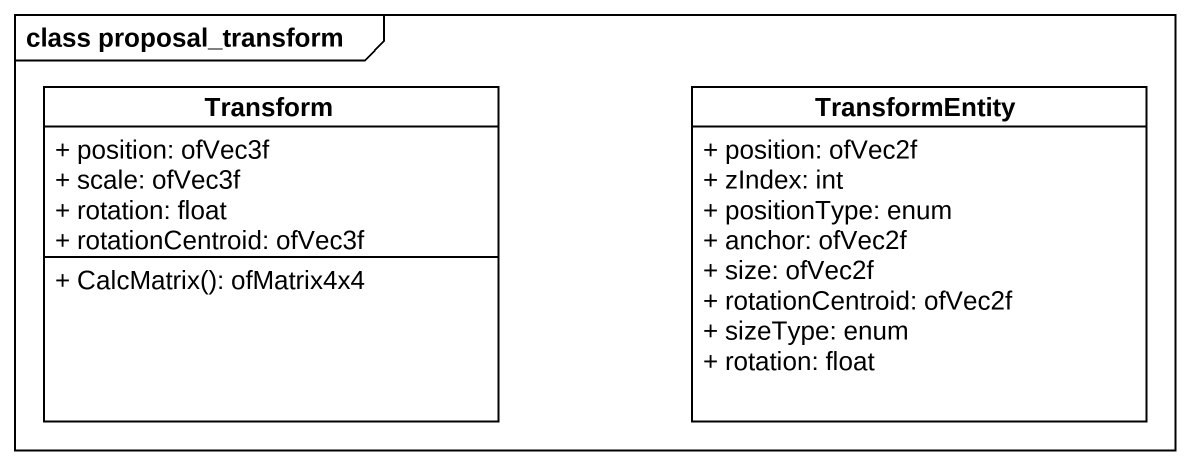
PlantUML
@startuml
mainframe class proposal_transform
hide circle
hide empty members
skinparam classAttributeIconSize 0
class Transform {
  + position: ofVec3f
  + scale: ofVec3f
  + rotation: float
  + rotationCentroid: ofVec3f
  + CalcMatrix(): ofMatrix4x4
}
class TransformEntity {
  + position: ofVec2f
  + zIndex: int
  + positionType: enum
  + anchor: ofVec2f
  + size: ofVec2f
  + rotationCentroid: ofVec2f
  + sizeType: enum
  + rotation: float
}
@enduml
